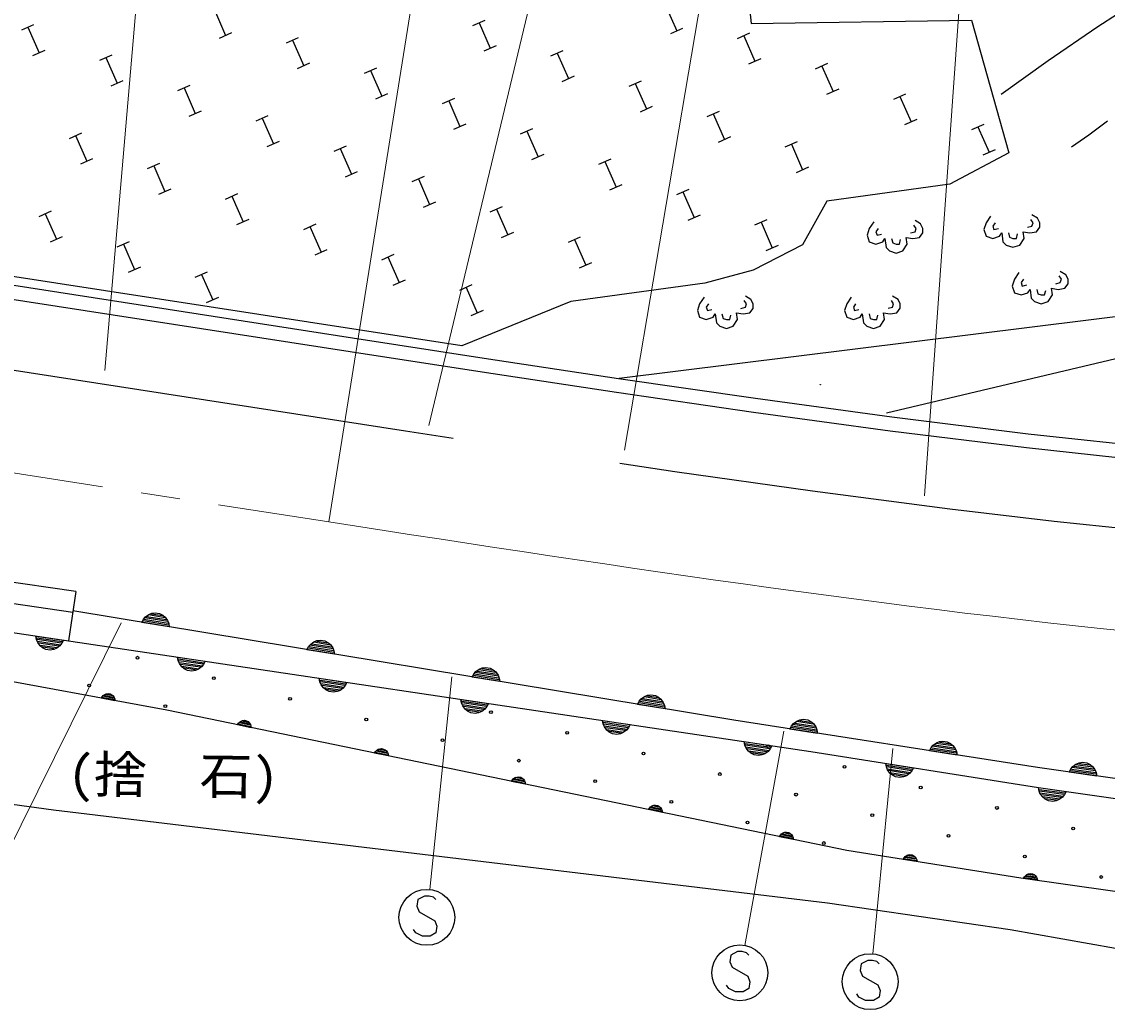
# Model space of a CAD drawing. Units: millimetres, scale not verified. Extents: x 40000 to 680000, y 20000 to 380000.
# Drawn here: x 419500 to 458370, y 252910 to 288454 of the extents above; entities that cross this region are included whole.
import ezdxf
from ezdxf.enums import TextEntityAlignment as Align

# ---------------------------------------------------------------- set-up
doc = ezdxf.new("R2010")
doc.units = ezdxf.units.MM
doc.header["$LTSCALE"] = 1000
doc.linetypes.add('USER1', pattern=[8.2, 4, -1.4, 1.4, -1.4])
for name, color, linetype, lineweight in [('M-BGD', 7, 'Continuous', 25), ('M-BMK', 2, 'USER1', 13), ('M-STR-HTXT', 7, 'Continuous', 13), ('M-STR-STR3', 7, 'Continuous', 25), ('M-STR-STRC', 7, 'Continuous', 25)]:
    doc.layers.add(name, color=color, linetype=linetype, lineweight=lineweight)
doc.styles.add('ＭＳ ゴシック', font='')
doc.styles.get('ＭＳ ゴシック').set_extended_font_data('MS Gothic')

msp = doc.modelspace()

# ---------------------------------------------------------------- linework, layer by layer
at = {"layer": 'M-BGD'}
for points in [[(454571, 285856), (456253, 287065), (458027, 288287), (459444, 289196)], [(458380, 284898), (457705, 284392), (457397, 284175), (457087, 283962)], [(450469, 274453), (461391, 277035), (472901, 279767), (478940, 280895), (483230, 281656), (487742, 282023), (487505, 283634)], [(398906, 282159), (418671, 279099), (431339, 277137), (436061, 276408), (440871, 275680), (445771, 274968), (450657, 274302), (455531, 273699), (460437, 273168), (465377, 272726), (470304, 272394), (475217, 272186)], [(398830, 281665), (418594, 278605), (431262, 276643), (435985, 275914), (440798, 275185), (445701, 274473), (450592, 273807), (455473, 273203), (460388, 272671), (465337, 272228), (470276, 271895), (475203, 271687)], [(454193, 281495), (454033, 281255), (453953, 281015), (454033, 280775), (454273, 280695), (454513, 280775), (454593, 280895), (454633, 280575), (454753, 280455), (454993, 280375), (455233, 280455), (455393, 280695), (455353, 280935), (455593, 280895), (455833, 280935), (455953, 281095), (455953, 281255), (455873, 281415), (455673, 281535)], [(450007, 281291), (449847, 281051), (449767, 280811), (449847, 280571), (450087, 280491), (450327, 280571), (450407, 280691), (450447, 280371), (450568, 280251), (450808, 280171), (451048, 280251), (451207, 280492), (451167, 280732), (451407, 280692), (451647, 280732), (451767, 280892), (451767, 281052), (451687, 281212), (451487, 281332)], [(450167, 281051), (450087, 280931), (450127, 280811), (450287, 280851)], [(451327, 280892), (451487, 280932), (451527, 281052), (451447, 281172)], [(454353, 281255), (454273, 281135), (454313, 281015), (454473, 281055)], [(455513, 281095), (455673, 281135), (455713, 281255), (455633, 281375)], [(470602, 280776), (459811, 278026), (440887, 275677)], [(450647, 280691), (450687, 280531), (450807, 280491), (450927, 280491), (450967, 280651)], [(454833, 280895), (454873, 280735), (454993, 280695), (455113, 280695), (455153, 280855)], [(455206, 279470), (455046, 279230), (454966, 278990), (455046, 278750), (455286, 278670), (455527, 278750), (455606, 278870), (455647, 278550), (455767, 278430), (456007, 278350), (456247, 278430), (456407, 278670), (456366, 278910), (456607, 278870), (456846, 278910), (456966, 279070), (456966, 279230), (456886, 279390), (456686, 279510)], [(455366, 279230), (455286, 279110), (455326, 278990), (455486, 279030)], [(456526, 279070), (456686, 279110), (456726, 279230), (456646, 279350)], [(455847, 278870), (455887, 278710), (456006, 278670), (456127, 278670), (456166, 278830)], [(443931, 278589), (443772, 278349), (443692, 278109), (443772, 277869), (444012, 277789), (444252, 277869), (444332, 277989), (444372, 277669), (444492, 277549), (444732, 277469), (444972, 277549), (445132, 277789), (445092, 278029), (445332, 277989), (445572, 278030), (445692, 278189), (445692, 278349), (445611, 278509), (445411, 278629)], [(444092, 278349), (444012, 278229), (444052, 278109), (444212, 278149)], [(445252, 278189), (445412, 278229), (445452, 278349), (445372, 278469)], [(449198, 278590), (449038, 278350), (448958, 278110), (449038, 277870), (449278, 277790), (449518, 277871), (449598, 277990), (449638, 277670), (449758, 277551), (449998, 277471), (450238, 277551), (450398, 277791), (450358, 278031), (450598, 277991), (450838, 278031), (450958, 278191), (450958, 278351), (450878, 278511), (450678, 278631)], [(449358, 278350), (449278, 278230), (449318, 278110), (449478, 278151)], [(450518, 278191), (450678, 278231), (450718, 278351), (450638, 278471)], [(444572, 277989), (444612, 277829), (444732, 277789), (444852, 277789), (444892, 277949)], [(449838, 277991), (449878, 277831), (449998, 277791), (450118, 277791), (450158, 277951)]]:
    msp.add_lwpolyline(points, dxfattribs=at)
at = {"layer": 'M-BMK'}
msp.add_line((430496, 270540), (370298, 279891), dxfattribs=at)
msp.add_lwpolyline([(430496, 270541), (431484, 270388), (432473, 270236), (433461, 270083), (434449, 269932), (435438, 269780), (436426, 269630), (437415, 269480), (438404, 269331), (439393, 269183), (440382, 269035), (441371, 268890), (442361, 268745), (443351, 268602), (444341, 268461), (445331, 268321), (446321, 268183), (447312, 268047), (448303, 267914), (449294, 267782), (450286, 267653), (451278, 267526), (452270, 267402), (453263, 267280), (454256, 267161), (455249, 267045), (456242, 266933), (457236, 266823), (458231, 266717), (459225, 266614)], dxfattribs=at)
at = {"layer": 'M-STR-HTXT'}
for p, q in [((430496, 270540), (438065, 317892)), ((422470, 275961), (425779, 314392)), ((434079, 273990), (443594, 313759)), ((441088, 273113), (447822, 312979)), ((451822, 271471), (454707, 311872)), ((423060, 266924), (418883, 258490)), ((434903, 264995), (434109, 257377)), ((446783, 263051), (445391, 255377)), ((450686, 262423), (449975, 255075))]:
    msp.add_line(p, q, dxfattribs=at)
at = {"layer": 'M-STR-STR3'}
for p, q in [((426398, 288881), (426801, 287966)), ((442553, 289040), (442956, 288125)), ((435654, 288321), (436094, 288514)), ((435874, 288417), (436277, 287502)), ((419500, 288161), (419939, 288355)), ((419719, 288258), (420122, 287343)), ((426582, 287869), (427021, 288063)), ((442737, 288029), (443176, 288222)), ((445130, 287857), (445569, 288051)), ((428975, 287698), (429414, 287891)), ((429195, 287794), (429598, 286879)), ((445350, 287954), (445752, 287039)), ((419903, 287246), (420342, 287440)), ((422296, 287075), (422735, 287268)), ((436057, 287406), (436497, 287599)), ((438451, 287234), (438890, 287428)), ((438670, 287331), (439073, 286416)), ((422516, 287171), (422919, 286256)), ((429378, 286782), (429817, 286976)), ((445533, 286942), (445972, 287135)), ((447926, 286771), (448365, 286964)), ((448146, 286867), (448549, 285952)), ((431771, 286611), (432211, 286804)), ((431991, 286708), (432394, 285793)), ((438854, 286319), (439293, 286512)), ((422699, 286159), (423138, 286353)), ((425092, 285988), (425531, 286181)), ((425312, 286085), (425715, 285170)), ((441247, 286148), (441686, 286341)), ((441466, 286244), (441869, 285329)), ((432174, 285696), (432614, 285889)), ((434568, 285525), (435007, 285718)), ((448329, 285855), (448768, 286049)), ((450722, 285684), (451162, 285877)), ((450942, 285781), (451345, 284866)), ((434787, 285621), (435190, 284706)), ((441650, 285232), (442089, 285426)), ((425495, 285073), (425935, 285266)), ((427889, 284901), (428328, 285095)), ((428108, 284998), (428511, 284083)), ((444043, 285061), (444483, 285254)), ((444263, 285158), (444666, 284242)), ((451125, 284769), (451565, 284962)), ((434971, 284609), (435410, 284803)), ((437364, 284438), (437803, 284631)), ((437584, 284535), (437987, 283619)), ((453519, 284597), (453958, 284791)), ((453738, 284694), (454141, 283779)), ((421209, 284278), (421649, 284472)), ((421429, 284375), (421832, 283460)), ((428292, 283986), (428731, 284180)), ((444446, 284146), (444885, 284339)), ((446839, 283974), (447279, 284168)), ((430685, 283815), (431124, 284008)), ((430904, 283912), (431307, 282996)), ((447059, 284071), (447462, 283156)), ((453922, 283682), (454361, 283876)), ((421612, 283363), (422052, 283557)), ((424006, 283192), (424445, 283385)), ((437767, 283523), (438206, 283716)), ((440160, 283351), (440600, 283545)), ((440380, 283448), (440783, 282533)), ((424225, 283289), (424628, 282373)), ((431088, 282900), (431527, 283093)), ((447242, 283059), (447682, 283253)), ((433481, 282728), (433920, 282922)), ((433701, 282825), (434104, 281910)), ((440563, 282436), (441003, 282630)), ((424409, 282277), (424848, 282470)), ((426802, 282105), (427241, 282299)), ((427021, 282202), (427424, 281287)), ((442957, 282265), (443396, 282458)), ((443176, 282361), (443579, 281446)), ((433884, 281813), (434323, 282006)), ((436277, 281642), (436717, 281835)), ((420123, 281482), (420562, 281676)), ((420342, 281579), (420745, 280664)), ((436497, 281738), (436900, 280823)), ((443359, 281349), (443799, 281543)), ((427205, 281190), (427644, 281383)), ((429598, 281019), (430038, 281212)), ((429818, 281115), (430221, 280200)), ((445753, 281178), (446192, 281371)), ((445973, 281275), (446376, 280359)), ((420526, 280567), (420965, 280760)), ((436680, 280726), (437120, 280920)), ((439074, 280555), (439513, 280748)), ((439293, 280652), (439696, 279736)), ((422919, 280395), (423358, 280589)), ((423139, 280492), (423542, 279577)), ((430001, 280103), (430440, 280297)), ((446156, 280263), (446595, 280456)), ((432394, 279932), (432834, 280125)), ((432614, 280029), (433017, 279113)), ((423322, 279480), (423761, 279674)), ((425715, 279309), (426154, 279502)), ((439477, 279640), (439916, 279833)), ((425935, 279406), (426338, 278490)), ((432797, 279017), (433237, 279210)), ((435191, 278845), (435630, 279039)), ((435410, 278942), (435813, 278027)), ((426118, 278394), (426558, 278587)), ((435594, 277930), (436033, 278123)), ((433244, 273807), (434950, 273545)), ((440921, 272643), (442891, 272350)), ((442891, 272350), (447810, 271656)), ((421432, 268046), (397269, 271585)), ((447810, 271656), (452726, 271015)), ((452726, 271015), (456473, 270564)), ((421432, 268046), (421174, 266282)), ((444999, 263438), (421331, 267353)), ((423875, 267054), (424743, 266911)), ((424733, 266973), (423904, 267110)), ((423973, 267159), (424684, 267042)), ((424634, 267111), (424042, 267209)), ((424151, 267252), (424546, 267186)), ((424753, 266848), (423845, 266998)), ((420039, 266391), (420949, 266255)), ((420920, 266199), (420050, 266329)), ((420061, 266266), (420892, 266143)), ((430068, 266273), (430463, 266208)), ((420823, 266092), (420111, 266198)), ((420162, 266130), (420755, 266042)), ((420647, 265997), (420252, 266056)), ((430670, 265869), (429763, 266019)), ((429792, 266075), (430660, 265932)), ((430650, 265994), (429821, 266131)), ((429891, 266181), (430601, 266063)), ((430551, 266132), (429959, 266230)), ((425111, 265635), (426021, 265499)), ((425992, 265443), (425122, 265572)), ((425133, 265510), (425964, 265386)), ((425896, 265336), (425184, 265442)), ((425234, 265374), (425827, 265285)), ((425720, 265241), (425324, 265300)), ((435709, 265097), (436577, 264953)), ((436567, 265015), (435739, 265153)), ((435808, 265202), (436518, 265084)), ((436469, 265153), (435877, 265251)), ((435985, 265294), (436380, 265229)), ((430183, 264879), (431093, 264743)), ((431065, 264687), (430194, 264816)), ((430205, 264754), (431036, 264630)), ((436587, 264890), (435679, 265041)), ((422438, 264333), (422792, 264268)), ((422760, 264315), (422484, 264366)), ((422549, 264384), (422706, 264355)), ((430968, 264580), (430256, 264686)), ((430306, 264618), (430900, 264529)), ((430792, 264485), (430396, 264544)), ((422374, 264264), (422826, 264181)), ((422814, 264224), (422401, 264299)), ((435256, 264123), (436166, 263987)), ((436137, 263930), (435267, 264060)), ((435277, 263998), (436108, 263874)), ((436040, 263824), (435328, 263930)), ((442504, 263912), (441597, 264062)), ((441626, 264118), (442494, 263974)), ((442484, 264037), (441656, 264174)), ((441725, 264223), (442435, 264106)), ((442386, 264175), (441794, 264273)), ((441902, 264315), (442297, 264250)), ((435379, 263862), (435972, 263773)), ((435864, 263728), (435469, 263787)), ((427253, 263310), (427703, 263217)), ((427692, 263261), (427280, 263345)), ((427318, 263378), (427671, 263306)), ((427639, 263353), (427365, 263410)), ((427430, 263427), (427587, 263395)), ((440328, 263366), (441238, 263231)), ((441209, 263174), (440339, 263304)), ((440350, 263242), (441181, 263118)), ((441112, 263067), (440400, 263174)), ((447963, 263036), (447054, 263178)), ((447083, 263235), (447952, 263099)), ((447942, 263161), (447112, 263291)), ((447180, 263341), (447892, 263230)), ((447842, 263298), (447249, 263391)), ((447357, 263435), (447752, 263373)), ((440451, 263105), (441044, 263017)), ((440936, 262972), (440541, 263031)), ((432547, 262341), (432273, 262397)), ((432338, 262414), (432494, 262382)), ((445400, 262610), (446310, 262474)), ((446282, 262418), (445411, 262548)), ((445422, 262485), (446253, 262362)), ((446185, 262311), (445472, 262417)), ((452962, 262256), (452053, 262398)), ((452082, 262454), (452952, 262319)), ((452941, 262381), (452111, 262511)), ((452180, 262561), (452891, 262450)), ((452841, 262518), (452248, 262611)), ((452356, 262655), (452752, 262593)), ((432160, 262298), (432611, 262205)), ((432599, 262248), (432188, 262333)), ((432226, 262366), (432578, 262293)), ((445523, 262349), (446117, 262261)), ((446009, 262216), (445613, 262275)), ((450468, 261830), (451377, 261686)), ((451348, 261630), (450479, 261767)), ((450489, 261705), (451319, 261573)), ((451250, 261523), (450539, 261636)), ((457965, 261505), (457054, 261634)), ((457083, 261691), (457954, 261567)), ((457942, 261629), (457111, 261747)), ((457179, 261798), (457891, 261697)), ((457841, 261765), (457246, 261849)), ((457354, 261895), (457750, 261838)), ((437068, 261285), (437519, 261192)), ((437507, 261236), (437096, 261321)), ((437133, 261354), (437486, 261281)), ((437455, 261328), (437180, 261385)), ((437245, 261402), (437402, 261370)), ((450589, 261567), (451181, 261474)), ((451073, 261430), (450678, 261493)), ((455935, 260965), (456846, 260836)), ((456817, 260779), (455946, 260903)), ((455957, 260841), (456789, 260722)), ((456721, 260672), (456009, 260773)), ((456060, 260705), (456654, 260620)), ((456546, 260575), (456150, 260631)), ((441976, 260273), (442426, 260180)), ((442415, 260223), (442003, 260308)), ((442041, 260341), (442393, 260268)), ((442362, 260316), (442088, 260372)), ((442153, 260389), (442310, 260357)), ((446666, 259305), (447116, 259212)), ((447105, 259256), (446693, 259340)), ((446731, 259374), (447084, 259301)), ((447053, 259348), (446778, 259405)), ((446843, 259422), (447000, 259390)), ((451089, 258490), (451543, 258418)), ((451530, 258461), (451115, 258527)), ((451151, 258562), (451506, 258505)), ((451473, 258551), (451196, 258595)), ((451260, 258615), (451418, 258590)), ((455398, 257809), (455853, 257744)), ((455839, 257787), (455424, 257846)), ((455459, 257881), (455815, 257831)), ((455781, 257876), (455504, 257915)), ((455568, 257937), (455726, 257914))]:
    msp.add_line(p, q, dxfattribs=at)
for points in [[(418144, 313012), (425274, 309859), (426225, 307699), (428170, 305150), (426714, 303674), (433888, 300090), (436506, 297233), (438753, 294468), (438538, 293474), (440137, 291659), (442032, 291370), (445489, 289642), (445619, 288389), (453508, 288508), (454849, 283756), (452732, 282632), (448324, 282026), (447461, 280470), (445689, 279562), (443961, 279086), (439165, 278437), (435260, 276849), (413440, 280209)], [(421324, 267304), (397157, 270844), (377390, 273905), (357625, 276965), (337861, 280026), (318096, 283086), (310425, 284274), (275797, 289705)], [(339154, 288376), (358918, 285316), (378683, 282255), (398447, 279195), (418211, 276134), (433244, 273807)], [(420636, 260218), (399726, 263090), (378815, 265685), (372052, 266796), (365663, 265903), (361370, 265792), (347851, 267104), (329028, 269556), (315024, 271413), (308271, 272241), (286765, 275281), (280205, 275951), (274294, 276920), (273058, 280656)], [(456473, 270564), (460140, 270183), (465141, 269736), (470138, 269399), (475131, 269188)], [(498389, 256007), (491338, 255378), (484751, 255179), (478021, 255322), (472478, 255645), (465125, 256387), (455271, 257787), (449041, 258774), (424701, 263796), (417677, 265085), (417967, 266761), (447749, 262320), (455904, 261030), (465522, 259663), (472719, 258960), (478152, 258620), (484762, 258480), (491141, 258673), (498037, 259289), (501761, 259755)], [(554587, 260336), (541710, 263834), (534906, 265649), (527274, 266099), (523405, 265740), (520130, 265153), (517320, 264554), (512091, 262853), (506176, 261344), (501639, 260444), (497968, 259986), (491100, 259372), (484733, 259180), (478179, 259320), (472795, 259633), (465607, 260358), (455866, 261742), (444999, 263438)], [(552961, 254353), (539971, 257675), (533986, 259359), (532110, 259672), (529435, 259800), (527179, 259650), (524276, 259578), (522078, 259185), (519072, 258640), (513537, 256721), (507160, 255253), (502642, 254277), (498288, 253894), (491084, 253379), (484494, 252910), (477821, 253285), (471977, 253671), (464323, 254268), (454897, 255934), (448355, 256895), (420636, 260218)]]:
    msp.add_lwpolyline(points, dxfattribs=at)
for points in [[(423796, 266945), (423855, 267057), (423931, 267146), (424046, 267229), (424154, 267271), (424279, 267291), (424437, 267265), (424549, 267206), (424638, 267131), (424720, 267016), (424763, 266907), (424783, 266782)], [(420997, 266309), (420940, 266196), (420866, 266106), (420752, 266022), (420644, 265977), (420520, 265955), (420362, 265979), (420249, 266036), (420159, 266110), (420075, 266224), (420030, 266332), (420008, 266456)], [(429713, 265967), (429772, 266079), (429848, 266167), (429963, 266250), (430071, 266293), (430196, 266313), (430354, 266287), (430466, 266227), (430555, 266152), (430637, 266037), (430680, 265929), (430700, 265804)], [(426070, 265553), (426012, 265440), (425938, 265350), (425825, 265266), (425717, 265221), (425592, 265199), (425434, 265223), (425321, 265280), (425231, 265354), (425147, 265468), (425102, 265575), (425080, 265700)], [(435630, 264988), (435689, 265100), (435765, 265189), (435880, 265271), (435988, 265314), (436113, 265334), (436271, 265308), (436383, 265249), (436472, 265173), (436554, 265058), (436597, 264950), (436617, 264825)], [(431142, 264796), (431084, 264684), (431010, 264594), (430897, 264509), (430789, 264465), (430664, 264443), (430506, 264467), (430393, 264524), (430303, 264598), (430219, 264712), (430175, 264819), (430153, 264944)], [(422347, 264228), (422378, 264283), (422416, 264327), (422474, 264367), (422529, 264388), (422591, 264397), (422670, 264382), (422726, 264352), (422769, 264313), (422810, 264255), (422830, 264200), (422839, 264138)], [(441547, 264009), (441606, 264121), (441682, 264210), (441797, 264292), (441905, 264335), (442030, 264355), (442188, 264329), (442300, 264270), (442389, 264194), (442471, 264079), (442514, 263971), (442534, 263846)], [(436214, 264040), (436157, 263927), (436083, 263837), (435969, 263753), (435861, 263709), (435737, 263687), (435578, 263710), (435466, 263768), (435376, 263842), (435291, 263955), (435247, 264063), (435225, 264188)], [(427225, 263275), (427257, 263330), (427296, 263373), (427355, 263412), (427410, 263431), (427473, 263438), (427552, 263422), (427606, 263390), (427649, 263351), (427688, 263292), (427707, 263237), (427715, 263174)], [(441286, 263284), (441229, 263171), (441155, 263081), (441041, 262997), (440934, 262952), (440809, 262931), (440651, 262954), (440538, 263011), (440448, 263086), (440364, 263199), (440319, 263307), (440297, 263431)], [(447005, 263125), (447063, 263238), (447138, 263327), (447252, 263411), (447360, 263455), (447485, 263475), (447643, 263451), (447755, 263393), (447845, 263318), (447928, 263204), (447972, 263096), (447993, 262971)], [(432133, 262263), (432164, 262317), (432204, 262360), (432263, 262399), (432318, 262418), (432381, 262426), (432459, 262410), (432514, 262378), (432557, 262339), (432596, 262279), (432615, 262224), (432622, 262162)], [(446358, 262528), (446301, 262415), (446227, 262325), (446113, 262241), (446006, 262196), (445881, 262174), (445723, 262198), (445610, 262255), (445520, 262329), (445436, 262443), (445391, 262551), (445369, 262675)], [(452004, 262345), (452062, 262458), (452137, 262547), (452251, 262630), (452359, 262674), (452484, 262695), (452642, 262671), (452755, 262613), (452844, 262538), (452928, 262424), (452971, 262316), (452992, 262191)], [(451426, 261739), (451367, 261626), (451293, 261537), (451178, 261454), (451070, 261410), (450945, 261390), (450787, 261414), (450675, 261473), (450585, 261548), (450502, 261662), (450459, 261770), (450438, 261895)], [(457006, 261580), (457063, 261694), (457136, 261784), (457249, 261869), (457357, 261914), (457481, 261937), (457640, 261915), (457753, 261858), (457843, 261785), (457928, 261672), (457974, 261564), (457996, 261440)], [(437040, 261250), (437072, 261305), (437112, 261348), (437171, 261387), (437226, 261406), (437288, 261414), (437367, 261397), (437422, 261366), (437464, 261326), (437503, 261267), (437522, 261212), (437530, 261149)], [(456894, 260889), (456837, 260776), (456764, 260686), (456651, 260601), (456543, 260555), (456419, 260533), (456260, 260555), (456147, 260612), (456057, 260685), (455972, 260798), (455926, 260906), (455904, 261030)], [(441948, 260238), (441980, 260293), (442019, 260335), (442078, 260374), (442133, 260394), (442196, 260401), (442274, 260385), (442329, 260353), (442372, 260314), (442411, 260255), (442430, 260200), (442438, 260137)], [(446638, 259270), (446670, 259325), (446709, 259368), (446768, 259407), (446824, 259426), (446886, 259433), (446965, 259417), (447019, 259386), (447062, 259346), (447101, 259287), (447120, 259232), (447128, 259169)], [(451063, 258454), (451092, 258510), (451129, 258555), (451187, 258596), (451241, 258618), (451303, 258629), (451382, 258616), (451438, 258587), (451483, 258549), (451524, 258492), (451546, 258438), (451557, 258376)], [(455373, 257772), (455401, 257829), (455438, 257874), (455494, 257917), (455548, 257940), (455610, 257951), (455689, 257940), (455746, 257911), (455791, 257875), (455834, 257818), (455856, 257764), (455868, 257702)]]:
    msp.add_lwpolyline(points, close=True, dxfattribs=at)
for centre, radius in [((448093, 275455), 10), ((423646, 265680), 50), ((421912, 264683), 50), ((426376, 264943), 50), ((424642, 263946), 50), ((429107, 264205), 50), ((436302, 263726), 50), ((431838, 263468), 50), ((434568, 262730), 50), ((439033, 262989), 50), ((446228, 262510), 50), ((437299, 261992), 50), ((441763, 262251), 50), ((448959, 261773), 50), ((440029, 261255), 50), ((444494, 261514), 50), ((447225, 260776), 50), ((451689, 261035), 50), ((442760, 260517), 50), ((449955, 260039), 50), ((454420, 260298), 50), ((445490, 259780), 50), ((452686, 259301), 50), ((457150, 259560), 50), ((448221, 259042), 50), ((455416, 258564), 50), ((458147, 257826), 50)]:
    msp.add_circle(centre, radius, dxfattribs=at)
at = {"layer": 'M-STR-STRC'}
for points in [[(434326, 257022), (434246, 257102), (434086, 257142), (433926, 257142), (433686, 257022), (433646, 256782), (433726, 256582), (434286, 256262), (434366, 256062), (434326, 255822), (434126, 255702), (433846, 255702), (433606, 255822), (433526, 255942)], [(445533, 255033), (445453, 255114), (445293, 255153), (445133, 255154), (444893, 255033), (444853, 254793), (444933, 254593), (445493, 254274), (445573, 254074), (445533, 253834), (445333, 253713), (445053, 253713), (444813, 253833), (444733, 253953)], [(450198, 254719), (450118, 254799), (449958, 254839), (449798, 254839), (449558, 254719), (449519, 254479), (449599, 254279), (450159, 253959), (450239, 253759), (450198, 253519), (449999, 253399), (449718, 253399), (449478, 253519), (449399, 253639)]]:
    msp.add_lwpolyline(points, dxfattribs=at)
for centre in [(434006, 256382), (445213, 254394), (449879, 254079)]:
    msp.add_circle(centre, 1000, dxfattribs=at)

# ---------------------------------------------------------------- texts
at = {"layer": 'M-STR-STR3', "style": 'ＭＳ ゴシック', "width": 1.05}
msp.add_text('(捨\u3000石)', height=1320, rotation=359.3, dxfattribs=at).set_placement((421133, 260466), align=Align.BOTTOM_LEFT)

doc.saveas('drawing.dxf')
